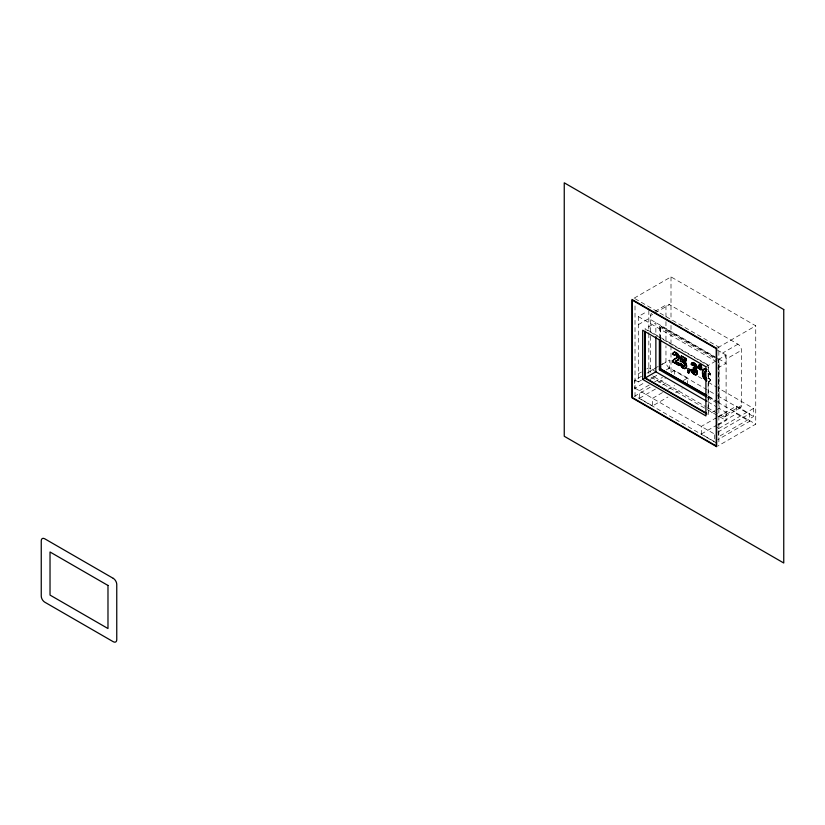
<?xml version="1.0" encoding="UTF-8"?>
<svg xmlns="http://www.w3.org/2000/svg" width="825" height="825" viewBox="0 0 825 825"><rect width="100%" height="100%" fill="white"/><g stroke="black" fill="none" stroke-linecap="round" stroke-linejoin="round"><path stroke-width="0.62" stroke-dasharray="4.12 3.09" d="M708.634 378.51C708.727 377.077 712.305 381.212 708.613 381.511M710.428 379.985L708.747 377.912M708.757 378.201L708.603 378.376M710.552 379.912L710.15 380.593M710.418 380.243L709.985 380.841M709.913 380.985L709.593 381.222A4.589 2.65 60 0 1 708.881 381.501L708.727 381.449M634.167 298.155L671.003 276.891L755.741 325.803L755.741 424.153L717.781 446.057M641.458 380.129L638.303 381.944L638.303 316.552L646.728 311.685M654.916 311.365L666.982 304.394M650.595 331.66L650.595 315.542L652.792 314.273M655.205 312.881L669.467 304.642L737.952 344.18A4.971 2.867 60 0 1 741.469 350.264L741.469 405.518A4.971 2.867 60 0 1 737.952 407.55M638.303 324.668L648.842 318.584L716.863 357.854M659.371 338.106L659.371 326.7L660.691 325.937L660.691 338.611M638.303 373.838L641.458 372.013M646.728 368.971L648.842 367.754L655.865 371.807M650.842 372.436A4.971 2.867 60 0 1 650.595 370.796L653.885 368.899M654.978 368.259L658.278 366.362M659.371 365.733L665.961 361.927L665.961 345.809M641.51 376.293L634.569 380.304L634.569 388.41L644.768 382.532M646.934 373.168L655.597 368.156M662.104 364.403L669.694 360.03L669.694 368.136L666.435 370.012M652.812 375.849A4.971 2.867 60 0 0 654.101 376.881L657.401 374.983M666.177 369.909L669.467 368.012L717.131 395.526M650.183 379.397L656.69 375.643M649.275 384.986L639.396 390.689L639.396 398.3L652.565 405.9L667.93 397.031M654.761 381.82L662.444 377.386M671.23 372.323L674.52 370.415L687.689 378.025L687.689 385.626M717.781 347.717L755.741 325.803M634.167 396.495L650.915 386.832M658.732 382.326L665.424 378.458M639.396 398.3L655.865 388.792M662.444 384.986L667.93 381.82M737.952 344.18L722.587 353.059A4.971 2.867 60 0 1 726.103 359.143L741.469 350.264M705.911 366.743L726.103 355.08L726.103 420.472L715.564 426.556L718.864 428.464M662.444 392.597L652.565 398.3L652.565 405.9M667.93 389.431L674.52 385.626M683.296 380.552L687.689 378.025M717.678 368.063L726.103 363.196L719.08 359.133L719.08 408.313L726.103 412.366L715.564 418.45M675.613 392.597L682.203 388.792M708.324 373.395A2.712 1.568 60 0 1 708.51 373.828C714.13 378.706 704.983 364.165 710.408 374.653M708.685 374.509L710.603 374.952M714.863 410.747L708.541 414.387L708.541 365.217L645.325 328.721M715.914 410.138L719.08 408.313M716.667 417.563L701.302 426.432L701.302 434.032L714.471 441.643L714.471 434.032M717.76 416.924L736.416 406.158L749.595 413.758L749.595 421.358L717.76 439.735M707.613 407.767L722.587 416.419L741.469 405.518M725.072 416.666L740.438 407.798M701.302 434.032L716.667 425.164M717.76 424.535L736.416 413.758L749.595 421.358M753.545 408.437L718.42 428.711L718.42 436.827L753.545 416.543L753.545 408.437L718.235 388.049M717.76 432.135L749.595 413.758M709.49 381.284L708.871 381.439M635.013 298.681L718.864 347.098L718.864 444.427M717.276 349.986L726.103 355.08M660.66 325.968L718.606 359.411L718.637 402.476M714.945 357.658L660.351 326.143L660.351 338.693M659.371 326.7L717.317 360.154M638.303 316.552L715.564 361.164M698.373 376.582L702.787 379.139M708.304 382.315L717.131 387.42M717.626 395.814L753.545 416.543M708.572 396.32L714.141 399.537M715.254 400.177L718.606 402.105L718.297 359.597M708.262 396.495L716.409 401.198M708.912 397.114L716.719 401.62M717.833 402.26L755.741 424.153M707.293 397.454L717.317 403.239M707.984 401.909L716.863 407.024M654.101 376.881L705.468 406.539M651.049 377.138L706.231 409.004M707.334 409.643L726.103 420.472M635.013 380.047L638.303 381.944M635.013 388.162L716.657 435.291M716.657 443.149L635.013 396.01L635.013 303.775M709.799 372.673L710.49 375.014M736.416 406.158L736.416 413.758M708.108 367.991L708.108 365.475L644.892 328.979L655.865 322.637L655.865 335.249M708.108 373.034L708.108 376.819M708.108 383.13L708.108 412.129M674.52 370.415L674.52 374.22M671.003 276.891L671.003 320.317M671.003 325.421L671.003 344.582M671.003 345.861L671.003 372.673M665.961 317.037L665.961 306.673A4.971 2.867 60 0 1 669.467 304.642M665.961 321.637L665.961 341.21M650.595 336.26L650.595 370.796M648.842 310.468L648.842 332.454M648.842 333.713L648.842 373.55M669.467 368.012A4.971 2.867 60 0 1 665.961 361.927M726.103 414.397A4.971 2.867 60 0 1 722.587 416.419M650.595 315.542A4.971 2.867 60 0 1 651.626 313.273M708.634 371.24A5.002 2.887 60 0 1 709.531 372.477M708.489 373.436L708.799 374.447L708.489 373.436"/><path stroke-width="1.24" d="M700.776 367.558L700.621 368.486M689.607 371.106L689.721 369.414L689.607 371.219M699.621 366.919L699.868 365.619M704.261 373.808L704.962 371.384L706.643 371.384M699.621 366.63L699.693 365.887M700.642 368.105L700.765 367.249M682.089 367.228L682.646 367.702A5.919 3.413 60 0 0 683.657 368.311C686.08 369.445 687.204 366.31 686.369 364.475C686.421 361.34 676.428 356.895 686.173 360.711L686.173 358.762L681.398 356.008L680.347 361.206C682.45 361.267 686.606 363.98 683.863 366.568A1.526 0.887 60 0 1 683.389 366.486M689.566 371.879L689.721 371.353M695.135 366.743L694.299 364.949L694.97 367.073A1.537 0.887 60 0 1 694.444 367.517L694.33 367.507M684.523 365.537L684.327 363.722A1.805 1.042 60 0 0 684.059 363.165A1.712 0.99 60 0 0 683.595 362.588L683.172 362.268A2.217 1.279 60 0 0 682.615 362.062L682.44 362.051M695.289 371.941C693.361 363.897 696.145 373.519 695.32 372.25M706.602 369.487C699.961 367.238 702.209 379.057 706.52 380.645M686.575 366.382L685.554 368.332M695.269 370.972L695.124 370.435A1.836 1.062 60 0 0 694.794 369.786L694.702 369.652A1.392 0.804 60 0 0 694.268 369.229L694.072 369.105A4.476 2.588 60 0 0 693.392 368.868C691.907 366.589 696.877 367.568 693.908 367.383M702.529 371.559L703.024 376.489M693.423 364.763A1.588 0.918 60 0 0 693.113 364.939C696.743 364.124 688.452 366.723 692.278 362.804C695.145 362.268 698.744 367.373 695.795 369.053M675.386 358.658C677.232 358.359 678.067 356.101 676.655 354.843C675.046 352.956 673.458 357.287 673.107 353.523C673.942 350.666 677.572 353.286 678.387 354.925C680.419 355.926 677.851 361.02 678.862 358.988A4.558 2.63 60 0 0 679.068 357.607L677.944 354.296L674.881 352.358M693.01 365.434L691.453 363.928M672.901 354.131L673.355 352.832M673.014 354.059L673.231 353.079M702.632 371.033L702.807 375.911M680.347 361.206L681.398 356.008M677.17 357.266L677.047 355.348L675.613 354.338M691.278 364.186L692.402 362.773A4.269 2.465 60 0 1 693.712 363.072A5.445 3.145 60 0 1 694.403 363.464L696.568 366.29A2.97 1.712 60 0 1 696.785 367.094A3.073 1.774 60 0 1 696.805 367.94L696.3 368.858M677.315 357.132L677.335 357.06A2.351 1.361 60 0 0 677.263 356.833A2.609 1.506 60 0 0 677.243 356.338L677.139 355.864A1.444 0.835 60 0 0 676.644 355.028L675.881 354.441M702.508 371.095L702.931 370.147M689.473 372.364L688.524 373.147L689.432 372.477M701.467 366.537L701.57 367.094A6.652 3.836 60 0 1 701.498 369.28L701.281 369.61M704.756 371.652L704.632 375.994L706.602 378.819M674.943 354.626L674.706 355.369L675.005 354.513A1.372 0.794 60 0 1 675.19 354.317A1.547 0.897 60 0 1 675.386 354.296L675.613 354.234M704.643 371.889L704.303 374.787M691.391 363.815L691.711 363.299A3.094 1.784 60 0 1 692.288 362.835L694.526 363.392M702.642 370.631L704.323 369.002L706.85 369.621M674.881 354.585L675.51 354.224M675.799 358.442L673.613 359.855L672.726 361.824L679.068 365.485L679.192 363.464L675.417 361.422L679.192 363.464M673.613 359.855L672.839 361.752L679.192 365.413M677.098 357.565L676.552 358.019M703.024 369.868L703.261 369.579A5.765 3.321 60 0 1 703.859 369.177A5.486 3.166 60 0 1 704.952 369.033L706.726 369.683M676.974 357.72L676.376 358.132M684.142 366.455C686.122 363.815 682.657 361.587 680.47 361.133M673.375 352.698L674.489 352.223M695.052 374.777A4.125 2.382 60 0 0 695.867 374.818C700.27 373.787 693 364.176 697.208 372.209M704.767 371.539L705.22 371.219A2.97 1.712 60 0 1 705.911 371.219L706.52 371.322M678.109 359.824L679.171 357.215M673.664 359.752L674.231 359.329M685.915 368.063L685.297 368.476A3.96 2.279 60 0 1 684.379 368.548M677.48 360.226L678.14 359.834L676.17 360.845M673.87 359.576L674.499 359.143M678.14 359.834L676.913 360.494M696.341 374.643L697.342 372.384M660.351 339.952L660.351 368.837L706.344 395.031M642.696 379.418L705.911 415.913L705.911 366.743L642.696 330.248L642.696 379.418L655.865 371.807L706.881 401.27M659.371 339.364L659.371 369.786L660.691 369.022L660.66 339.776M681.285 356.07L686.173 358.762M682.636 358.803L686.173 360.711M680.501 364.743L680.295 363.248C681.099 362.907 684.337 367.434 683.131 366.352A1.557 0.897 60 0 1 682.708 365.939M687.803 370.528L688.792 370.961L687.803 370.528L687.803 368.445L689.721 369.414M691.061 369.569C693.505 369.126 692.629 372.127 694.433 372.714C694.825 373.663 691.072 367.3 691.257 370.631A3.981 2.3 60 0 0 692.959 373.498L696.228 374.684M687.627 372.044L688.514 373.086M693.392 368.868L694.227 369.064L693.567 368.816M676.18 358.246L675.675 358.514M695.475 369.095L696.413 368.785M676.809 360.535L675.861 361.02A4.393 2.537 60 0 0 675.417 361.422M705.097 371.291L706.035 371.147M685.41 368.404L684.028 368.455M673.912 352.337L674.737 352.234M695.98 374.746L694.753 374.684M682.45 360.37L685.523 362.588M694.32 367.414L693.866 367.238M675.273 352.368L676.84 353.224M683.368 366.352L682.605 365.815A1.99 1.145 60 0 1 682.327 365.362A1.939 1.114 60 0 1 682.182 365.032C678.934 360.308 680.986 368.146 684.142 368.393M683.77 368.249L681.832 366.96A3.836 2.217 60 0 1 680.512 364.763M700.188 365.63L700.58 366.393M660.351 368.837L707.149 395.856M659.371 369.786L706.179 396.804M706.324 413.108L645.325 377.891L645.325 331.248M706.994 414.006L644.892 378.149L644.892 331.495M694.238 374.302L692.144 372.261L691.185 369.497L692.144 372.261L693.928 374.117M706.747 380.789L705.323 379.892A5.476 3.156 60 0 1 704.189 378.613A5.93 3.424 60 0 1 703.261 377.046L703.137 376.417M706.736 378.902L704.467 375.169M705.736 380.243L706.169 380.573A7.765 4.486 60 0 0 706.633 380.861M694.702 363.681L695.258 364.186A3.568 2.062 60 0 1 695.97 365.093L696.331 365.733M700.033 368.971L699.837 368.723M677.026 353.533L678.057 354.668A3.774 2.176 60 0 1 678.614 355.657A3.321 1.918 60 0 1 678.954 356.637M705.437 379.82L703.385 376.984M681.945 366.898L680.347 363.608M682.718 365.743L682.151 364.444M699.136 368.672L699.053 368.074M696.578 365.949L696.919 367.878A2.65 1.537 60 0 1 696.486 368.692M701.188 366.125A1.753 1.011 60 0 0 699.084 364.908L699.146 364.887A1.763 1.021 60 0 1 701.312 366.052L701.384 366.743A6.652 3.847 60 0 1 701.425 368.992M698.971 368.259L698.909 367.259A6.713 3.877 60 0 1 699.023 365.114L698.816 365.63A6.971 4.022 60 0 0 698.765 366.517A7.26 4.187 60 0 0 698.847 367.754L698.909 368.012M700.538 366.218L700.652 367.414M697.166 371.962L697.115 371.714A3.073 1.774 60 0 0 696.496 370.27A2.96 1.702 60 0 0 696.032 369.631M700.693 366.321L700.642 366.96M692.804 370.322L693.072 371.446A1.794 1.031 60 0 0 693.413 372.054M697.321 372.137L697.228 372.457A4.486 2.588 60 0 1 697.177 373.364A3.939 2.279 60 0 1 696.733 374.333M695.413 371.095L695.114 372.498A1.949 1.124 60 0 1 694.763 372.787L694.66 372.817A1.506 0.866 60 0 1 693.474 372.096M699.641 367.837L699.734 366.95M704.385 374.241L705.262 377.695A2.887 1.671 60 0 0 705.891 378.417L706.118 378.623A3.651 2.104 60 0 0 706.613 378.964M695.021 366.661L694.949 366.145A1.279 0.742 60 0 0 694.33 365.135L694.238 365.052A1.856 1.073 60 0 0 693.908 364.846L693.804 364.805A1.537 0.887 60 0 0 693.33 364.722M686.462 366.125L686.256 364.537A4.073 2.351 60 0 0 685.627 363.021M686.06 358.834L686.06 360.783M679.068 363.536L679.068 365.485M655.865 336.507L655.865 371.807M688.782 371.095A2.289 1.32 60 0 1 687.658 372.147M701.374 369.631A1.784 1.031 60 0 1 699.27 368.6M692.237 372.642A4.115 2.372 60 0 1 691.824 371.993M694.196 372.735A1.753 1.011 60 0 1 693.835 372.508M685.946 367.95A4.764 2.753 60 0 0 686.421 366.754L686.369 364.475L685.183 362.319A3.743 2.166 60 0 0 684.162 361.226A4.3 2.485 60 0 0 683.42 360.742A4.104 2.372 60 0 0 682.337 360.442M672.715 361.814A6.218 3.589 60 0 1 673.344 360.102M783.75 309.53L564.248 182.81L564.248 436.27L783.75 563.001L783.75 309.53M716.667 348.367L631.94 299.444L631.94 397.784L716.667 446.707L716.667 348.367M716.224 348.614L632.373 300.207L632.373 397.537L716.224 445.943L716.224 348.614M113.252 578.346L44.767 538.808A4.971 2.867 60 0 0 41.25 540.839L41.25 596.093A4.971 2.867 60 0 0 44.767 602.178L113.252 641.716A4.971 2.867 60 0 0 116.758 639.684L116.758 584.43A4.971 2.867 60 0 0 113.252 578.346M107.982 585.451L50.026 551.987L50.026 595.083L107.982 628.537L107.982 585.451"/></g></svg>
